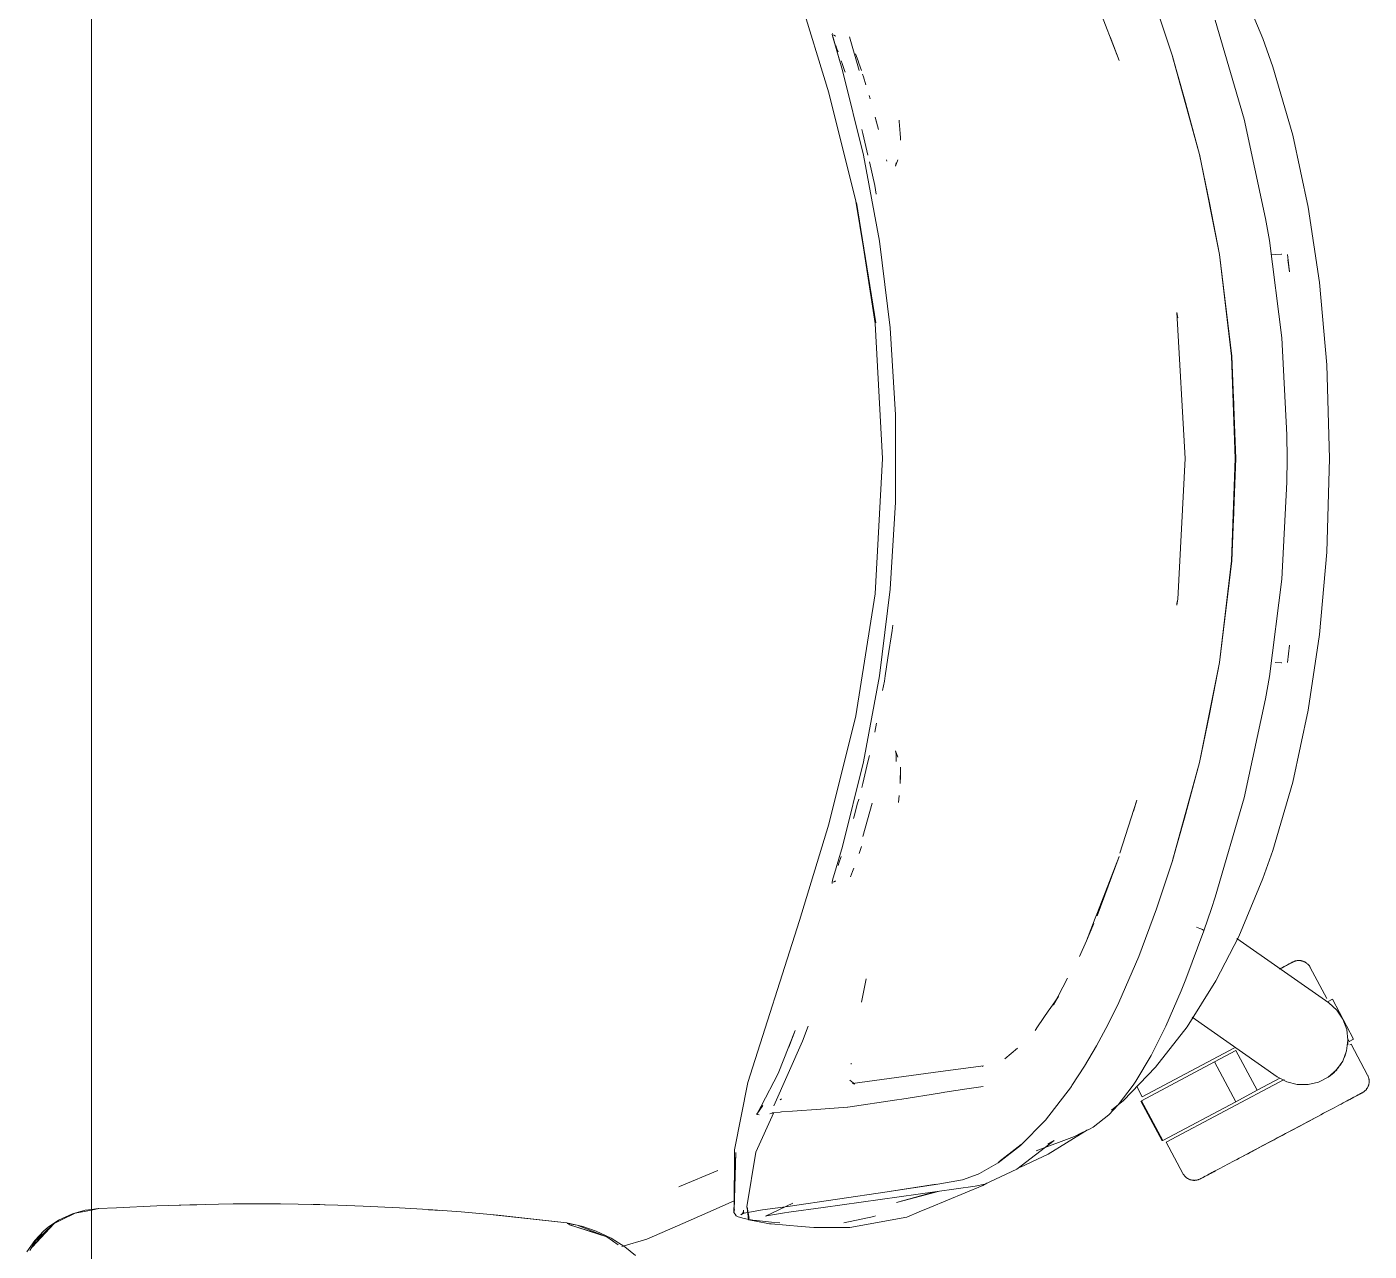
# Model space of a CAD drawing. Header units: millimetres. Extents: x 90978 to 295199, y -4084 to 97293.
# Drawn here: x 196726.9 to 197143.8, y 30872.1 to 31252.4 of the extents above; entities that cross this region are included whole.
import ezdxf

# ---------------------------------------------------------------- set-up
doc = ezdxf.new("R2010")
doc.units = ezdxf.units.MM
doc.header["$MEASUREMENT"] = 0
doc.layers.add('G-IMPT', color=8, linetype='CONTINUOUS', lineweight=9)
doc.layers.add('I-FURN', color=8, linetype='CONTINUOUS', lineweight=9)

msp = doc.modelspace()

# ---------------------------------------------------------------- linework, layer by layer
at = {"layer": 'G-IMPT'}
for p, q in [((197110.83, 31248.78), (197103.32, 31266.75)), ((196976.03, 31231.89), (196966.84, 31261.87)), ((197066.15, 31241.92), (197059.43, 31259.37)), ((197077.74, 31258.18), (197082.74, 31243.26)), ((197096.04, 31254.53), (197104.98, 31223.7)), ((196976.99, 31250.06), (196977.12, 31250.31)), ((196980.26, 31238.84), (196976.99, 31250.06)), ((196980.26, 31238.84), (196977.14, 31249.66)), ((196977.19, 31249.37), (196977.14, 31249.66)), ((196980.26, 31238.84), (196977.19, 31249.37)), ((196978.08, 31249.53), (196977.47, 31249.91)), ((196978.08, 31249.53), (196977.87, 31249.67)), ((196985.45, 31238.84), (196982.41, 31249.27)), ((197066.15, 31241.92), (197063.42, 31249.36)), ((197110.83, 31248.78), (197113.91, 31240.04)), ((196978.53, 31245.59), (196978.13, 31246.66)), ((196978.88, 31244.62), (196978.53, 31245.59)), ((196979.86, 31241.87), (196980.15, 31241.07)), ((196980.88, 31238.84), (196980.15, 31241.07)), ((196984.33, 31244.02), (196985.09, 31241.86)), ((196985.34, 31241.14), (196985.09, 31241.86)), ((196985.34, 31241.14), (196986.11, 31238.84)), ((197086.47, 31230.01), (197082.7, 31243.17)), ((197091.13, 31212.76), (197082.7, 31243.17)), ((197091.13, 31212.76), (197082.74, 31243.26)), ((197113.91, 31240.04), (197120.08, 31218.8)), ((196986.8, 31212.53), (196980.26, 31238.84)), ((196980.88, 31238.84), (196981.03, 31238.38)), ((196986.49, 31237.7), (196986.74, 31236.92)), ((196986.74, 31236.92), (196987.53, 31234.43)), ((196976.03, 31231.89), (196984.34, 31198.21)), ((196988.52, 31231.13), (196988.85, 31230.01)), ((197086.47, 31230.01), (197091.13, 31212.76)), ((196990.43, 31224.34), (196991.42, 31220.48)), ((196990.43, 31224.34), (196990.82, 31222.81)), ((196997.85, 31222.99), (196997.81, 31223.47)), ((197111.65, 31192.91), (197104.98, 31223.7)), ((196986.57, 31219.26), (196986.23, 31220.54)), ((196988.12, 31212.51), (196986.57, 31219.26)), ((196998.12, 31219.28), (196997.85, 31222.99)), ((196998.12, 31219.28), (196998.22, 31217.91)), ((196998.23, 31217.21), (196998.22, 31217.91)), ((197120.08, 31218.8), (197124.89, 31196.44)), ((196986.8, 31212.53), (196991.73, 31185.86)), ((196994.02, 31210.72), (196993.89, 31211.13)), ((196996.69, 31209.12), (196997.38, 31211.07)), ((197097.3, 31181.64), (197091.09, 31212.88)), ((197091.09, 31212.88), (197097.3, 31181.72)), ((197091.13, 31212.76), (197094.2, 31197.74)), ((196990.28, 31203.11), (196988.58, 31210.53)), ((196996.69, 31209.12), (196996.91, 31210.17)), ((196990.75, 31200.48), (196990.28, 31203.11)), ((196984.34, 31198.21), (196990.6, 31160.47)), ((196990.34, 31160.29), (196984.6, 31197.83)), ((196990.6, 31160.47), (196984.6, 31197.83)), ((197097.3, 31181.64), (197094.2, 31197.74)), ((197128.39, 31173.02), (197124.89, 31196.44)), ((197112.84, 31185.99), (197111.65, 31192.91)), ((196991.73, 31185.86), (196995.03, 31158.94)), ((197116.65, 31155.82), (197112.84, 31185.99)), ((197101.12, 31150.12), (197097.3, 31181.72)), ((197099.24, 31166.16), (197097.3, 31181.64)), ((197101.09, 31150.08), (197097.3, 31181.64)), ((197113.39, 31181.63), (197114.63, 31181.68)), ((197116.72, 31181.75), (197114.63, 31181.68)), ((197116.72, 31181.75), (197116.61, 31181.75)), ((197118.48, 31181.72), (197119.13, 31176.31)), ((197118.56, 31180.08), (197119.13, 31176.31)), ((197130.65, 31147.45), (197128.39, 31173.02)), ((197099.24, 31166.16), (197101.09, 31150.08)), ((197084.08, 31163.58), (197084.13, 31163.34)), ((197086.63, 31118.31), (197084.13, 31163.65)), ((197084.13, 31163.65), (197084.36, 31162.03)), ((197084.36, 31162.03), (197084.13, 31163.34)), ((196990.34, 31160.29), (196992.69, 31118.31)), ((196996.69, 31131.87), (196995.03, 31158.94)), ((197118.26, 31125.62), (197116.65, 31155.82)), ((197101.09, 31150.08), (197101.76, 31135.19)), ((197101.09, 31150.08), (197102.23, 31118.31)), ((197102.46, 31118.31), (197101.12, 31150.12)), ((197131.5, 31118.31), (197130.65, 31147.45)), ((196996.69, 31104.75), (196996.69, 31131.87)), ((197101.76, 31135.19), (197102.23, 31118.31)), ((197118.26, 31125.62), (197118.36, 31118.31)), ((196990.34, 31076.32), (196992.69, 31118.31)), ((197086.69, 31118.31), (197084.36, 31074.58)), ((197086.63, 31118.31), (197084.36, 31074.58)), ((197101.09, 31086.53), (197102.23, 31118.31)), ((197101.12, 31086.49), (197102.46, 31118.31)), ((197101.76, 31101.42), (197102.23, 31118.31)), ((197118.26, 31110.99), (197118.36, 31118.31)), ((197130.65, 31089.17), (197131.5, 31118.31)), ((197118.26, 31110.99), (197116.65, 31080.79)), ((196996.69, 31104.75), (196995.03, 31077.68)), ((197101.76, 31101.42), (197101.09, 31086.53)), ((197101.09, 31086.53), (197097.3, 31054.98)), ((197101.12, 31086.49), (197097.3, 31054.9)), ((197101.09, 31086.53), (197099.24, 31070.45)), ((197128.39, 31063.59), (197130.65, 31089.17)), ((196991.73, 31050.76), (196995.03, 31077.68)), ((197116.65, 31080.79), (197112.84, 31050.62)), ((196984.34, 31038.41), (196990.34, 31076.32)), ((197084.08, 31073.03), (197084.13, 31073.27)), ((197084.36, 31074.58), (197084.1, 31072.8)), ((197084.36, 31074.58), (197084.13, 31073.27)), ((197097.3, 31054.98), (197099.24, 31070.45)), ((196994.36, 31056.38), (196995.65, 31064.91)), ((196995.65, 31064.91), (196995.83, 31066.57)), ((197124.89, 31040.18), (197128.39, 31063.59)), ((197118.48, 31054.89), (197119.13, 31060.31)), ((196994.36, 31056.38), (196993.51, 31050.76)), ((197091.13, 31023.85), (197097.3, 31054.98)), ((197091.13, 31023.85), (197097.3, 31054.9)), ((197097.3, 31054.98), (197094.2, 31038.87)), ((197114.63, 31054.94), (197116.72, 31054.86)), ((197116.72, 31054.86), (197116.61, 31054.86)), ((196986.8, 31024.09), (196991.73, 31050.76)), ((196992.7, 31046.23), (196993.26, 31049.13)), ((196993.51, 31050.76), (196993.26, 31049.13)), ((197112.84, 31050.62), (197111.65, 31043.7)), ((197104.98, 31012.91), (197111.65, 31043.7)), ((197120.08, 31017.81), (197124.89, 31040.18)), ((196984.34, 31038.41), (196976.03, 31004.72)), ((196990.78, 31036.13), (196990.24, 31033.31)), ((197091.13, 31023.85), (197094.2, 31038.87)), ((196996.91, 31026.45), (196996.69, 31027.49)), ((196996.69, 31027.49), (196997.38, 31025.55)), ((196986.8, 31024.09), (196980.26, 30997.77)), ((196986.57, 31017.35), (196988.12, 31024.1)), ((196988.58, 31026.08), (196988.12, 31024.1)), ((196996.91, 31026.45), (196996.94, 31024.14)), ((196996.95, 31024.28), (196996.94, 31024.14)), ((197091.13, 31023.85), (197082.7, 30993.44)), ((197091.13, 31023.85), (197082.74, 30993.35)), ((197086.47, 31006.6), (197091.13, 31023.85)), ((196998.23, 31022.44), (196998.14, 31017.38)), ((196998.14, 31017.38), (196998.22, 31019.66)), ((196998.23, 31022.44), (196998.22, 31019.66)), ((196986.57, 31017.35), (196986.23, 31016.06)), ((197113.91, 30996.57), (197120.08, 31017.81)), ((196984.95, 31011.19), (196983.84, 31007.2)), ((196984.95, 31011.19), (196985.27, 31012.33)), ((196985.27, 31012.33), (196985.32, 31012.51)), ((196986.54, 31000.87), (196989.45, 31011.26)), ((196997.83, 31013.59), (196997.61, 31011.49)), ((197071.68, 31012.16), (197066.42, 30995.68)), ((197071.68, 31012.16), (197070.6, 31008.73)), ((197104.98, 31012.91), (197096.04, 30982.08)), ((196983.84, 31007.2), (196983.63, 31006.51)), ((197086.47, 31006.6), (197082.7, 30993.44)), ((196966.84, 30974.75), (196976.03, 31004.72)), ((196980.26, 30997.77), (196977.18, 30987.34)), ((196979.1, 30992.57), (196979.84, 30994.67)), ((196986.1, 30997.78), (196985.37, 30995.56)), ((197066.15, 30994.69), (197059.33, 30976.28)), ((197066.15, 30994.69), (197059.43, 30977.24)), ((197113.91, 30996.57), (197110.83, 30987.83)), ((196979.1, 30992.57), (196978.85, 30991.91)), ((196983.38, 30990.02), (196982.77, 30988.36)), ((196983.38, 30990.02), (196983.76, 30991.03)), ((197082.74, 30993.35), (197077.74, 30978.43)), ((196976.99, 30986.55), (196977.04, 30986.78)), ((196977.07, 30986.31), (196976.99, 30986.55)), ((196977.04, 30986.78), (196977.12, 30987.07)), ((196977.12, 30987.07), (196977.18, 30987.34)), ((196978.08, 30987.09), (196977.47, 30986.7)), ((196978.08, 30987.09), (196977.87, 30986.94)), ((197110.83, 30987.83), (197103.32, 30969.86)), ((197096.04, 30982.08), (197094.85, 30978.48)), ((197072.28, 30963.55), (197077.74, 30978.43)), ((197092.44, 30971.54), (197094.85, 30978.48)), ((196966.84, 30974.75), (196950.85, 30924.5)), ((197056.04, 30968.43), (197058.77, 30975.52)), ((197056.04, 30968.43), (197058.35, 30973.88)), ((197059.43, 30977.24), (197058.77, 30975.52)), ((197086.9, 30956.58), (197092.48, 30971.55)), ((197091.21, 30972.33), (197090.15, 30972.75)), ((197090.15, 30972.75), (197090.75, 30972.53)), ((197091.21, 30972.33), (197090.75, 30972.53)), ((197091.21, 30972.33), (197091.86, 30972.05)), ((197091.21, 30972.33), (197092.04, 30971.95)), ((197091.86, 30972.05), (197092.04, 30971.95)), ((197092.44, 30971.68), (197092.04, 30971.95)), ((197092.04, 30971.95), (197092.43, 30971.72)), ((197092.44, 30971.68), (197092.43, 30971.72)), ((197092.48, 30971.55), (197092.44, 30971.68)), ((197092.44, 30971.68), (197092.44, 30971.54)), ((197096.22, 30956.08), (197103.32, 30969.86)), ((197053.85, 30963.59), (197056.04, 30968.43)), ((197072.28, 30963.55), (197066.1, 30949.33)), ((196987.56, 30956.63), (196986.15, 30949.38)), ((197050.14, 30956.86), (197045.79, 30948.44)), ((197085.43, 30952.9), (197086.9, 30956.58)), ((197080.65, 30941.95), (197085.43, 30952.9)), ((197087.25, 30941.79), (197096.22, 30956.08)), ((197047.29, 30951.21), (197044.74, 30947.46)), ((197047.29, 30951.21), (197045.79, 30948.44)), ((197062.71, 30942.6), (197066.1, 30949.33)), ((197044.34, 30946.88), (197040.85, 30941.75)), ((197044.74, 30947.46), (197044.34, 30946.88)), ((196963.53, 30935.69), (196965.55, 30940.59)), ((196965.55, 30940.59), (196963.53, 30935.48)), ((196969.57, 30941.91), (196967.83, 30937.33)), ((197040.85, 30941.75), (197040.1, 30940.64)), ((197062.71, 30942.6), (197059.14, 30935.81)), ((197080.65, 30941.95), (197076.13, 30932.89)), ((197080.43, 30941.5), (197076.13, 30932.89)), ((197080.65, 30941.95), (197076.43, 30933.49)), ((197087.25, 30941.79), (197077.44, 30929.19)), ((197080.43, 30941.5), (197080.65, 30941.95)), ((196967.83, 30937.33), (196958.91, 30917.17)), ((196960.28, 30927.22), (196963.53, 30935.69)), ((196963.53, 30935.48), (196964.93, 30939.02)), ((197055.37, 30929.58), (197059.14, 30935.81)), ((197034.57, 30935.11), (197030.67, 30931.78)), ((197076.13, 30932.89), (197071.39, 30924.89)), ((197076.13, 30932.89), (197076.43, 30933.49)), ((196982.89, 30930.16), (196982.93, 30930.51)), ((197010.72, 30927.83), (196983.39, 30924.1)), ((197010.72, 30927.83), (197024.08, 30929.61)), ((197024.08, 30929.61), (197023.6, 30929.47)), ((197055.37, 30929.58), (197051.49, 30923.49)), ((197067.49, 30918.89), (197077.44, 30929.19)), ((196950.85, 30924.5), (196946.66, 30903.55)), ((196960.28, 30927.22), (196955, 30917.11)), ((196982.53, 30925.21), (196984.09, 30923.97)), ((196983.39, 30924.1), (196983.65, 30924.05)), ((196983.88, 30924.01), (196983.65, 30924.05)), ((197018.91, 30922.48), (197023.98, 30923.23)), ((197043.3, 30912.79), (197051.32, 30923.23)), ((197051.32, 30923.23), (197051.49, 30923.49)), ((197065.82, 30917.47), (197070.53, 30923.6)), ((197070.53, 30923.6), (197071.39, 30924.89)), ((196961.28, 30919.34), (196960.85, 30919.07)), ((196981.87, 30916.83), (196997.09, 30919.04)), ((196997.09, 30919.04), (196998.64, 30919.29)), ((196998.64, 30919.29), (197010.41, 30921.15)), ((197012.07, 30921.42), (197010.41, 30921.15)), ((197018.91, 30922.48), (197012.07, 30921.42)), ((196953.29, 30902.85), (196958.87, 30915.14)), ((196953.65, 30914.66), (196953.62, 30914.82)), ((196953.65, 30914.66), (196955.49, 30917.36)), ((196953.65, 30914.66), (196955, 30917.11)), ((196957.63, 30914.69), (196958.4, 30914.97)), ((196958.47, 30914.99), (196958.4, 30914.97)), ((196960.93, 30915.27), (196958.47, 30914.99)), ((196960.93, 30915.27), (196961.3, 30915.32)), ((196964.71, 30915.57), (196961.3, 30915.32)), ((196964.71, 30915.57), (196973.55, 30916.2)), ((196981.79, 30916.82), (196973.55, 30916.2)), ((196981.87, 30916.83), (196981.79, 30916.82)), ((197065.82, 30917.47), (197062.92, 30914.45)), ((197063.81, 30915.89), (197067.49, 30918.89)), ((196953.68, 30914.53), (196953.65, 30914.66)), ((196954.37, 30914.38), (196953.68, 30914.53)), ((197035.57, 30904.89), (197043.3, 30912.79)), ((197058.06, 30910.59), (197062.92, 30914.45)), ((197040.35, 30903.22), (197052.26, 30907.73)), ((197055.56, 30909.28), (197044.12, 30902.16)), ((197054.48, 30908.8), (197052.26, 30907.73)), ((197056.92, 30909.97), (197054.48, 30908.8)), ((197055.56, 30909.28), (197056.33, 30909.78)), ((197056.92, 30909.97), (197058.06, 30910.59)), ((196947.1, 30902.66), (196946.51, 30884.22)), ((196946.66, 30903.55), (196946.62, 30884.68)), ((196947.1, 30902.66), (196946.62, 30884.68)), ((196953.29, 30902.85), (196950.57, 30885.8)), ((197035.57, 30904.89), (197028.6, 30899.47)), ((197028.83, 30899.8), (197035.78, 30905.2)), ((197028.83, 30899.8), (197032.2, 30902.39)), ((197035.78, 30905.2), (197032.2, 30902.39)), ((197046, 30906.45), (197034.35, 30897.53)), ((197046, 30906.45), (197044.05, 30905.33)), ((197028.6, 30899.47), (197022.77, 30896.19)), ((197044.12, 30902.16), (197035.49, 30898.18)), ((196941.52, 30897.12), (196929.66, 30892.19)), ((197017.55, 30894.22), (197009.88, 30892.92)), ((197022.34, 30895.97), (197017.55, 30894.22)), ((197022.34, 30895.97), (197022.77, 30896.19)), ((197027.78, 30894.47), (197024.41, 30892.9)), ((197034.35, 30897.53), (197027.78, 30894.47)), ((196929.39, 30892.09), (196929.66, 30892.19)), ((196994.12, 30890.52), (196963.24, 30885.97)), ((196974.21, 30885.58), (197021.42, 30892.26)), ((196994.12, 30890.52), (197009.31, 30892.85)), ((196994.72, 30890.62), (197009.88, 30892.92)), ((196994.72, 30890.62), (197009.31, 30892.85)), ((196997, 30887.13), (197009.95, 30890.63)), ((196997, 30887.13), (197008.89, 30890.48)), ((197023.86, 30892.42), (197007.4, 30885.62)), ((197021.42, 30892.26), (197024.41, 30892.9)), ((197025.03, 30893.19), (197023.86, 30892.42)), ((196754.71, 30885.55), (196767.27, 30886.17)), ((196770.81, 30886.29), (196767.27, 30886.17)), ((196786.48, 30886.67), (196770.81, 30886.29)), ((196774.21, 30886.35), (196777.54, 30886.5)), ((196779.75, 30886.5), (196777.54, 30886.5)), ((196786.48, 30886.67), (196790.99, 30886.72)), ((196790.99, 30886.72), (196805.71, 30886.72)), ((196811.18, 30886.64), (196805.71, 30886.72)), ((196811.18, 30886.64), (196823.48, 30886.35)), ((196817.95, 30886.51), (196815.88, 30886.51)), ((196819.61, 30886.43), (196817.95, 30886.51)), ((196831.36, 30886.05), (196823.48, 30886.35)), ((196831.36, 30886.05), (196842.67, 30885.52)), ((196938.45, 30884.09), (196946.62, 30887.65)), ((196951.26, 30882.22), (196950.57, 30885.8)), ((196951.26, 30882.22), (196950.64, 30885.77)), ((196950.64, 30885.77), (196951.02, 30881.81)), ((196963.24, 30885.97), (196955.39, 30884.86)), ((196964.79, 30886.95), (196956.36, 30882.95)), ((197007.4, 30885.62), (197004.04, 30884.23)), ((196736.75, 30881.72), (196733.53, 30879.51)), ((196737.66, 30881.8), (196735.42, 30880.69)), ((196736.75, 30881.72), (196741.08, 30883.7)), ((196737.66, 30881.8), (196741.92, 30883.9)), ((196745.03, 30884.77), (196741.08, 30883.7)), ((196741.92, 30883.9), (196746.96, 30884.84)), ((196746.96, 30885.01), (196745.03, 30884.77)), ((196746.96, 30884.84), (196749.27, 30885.27)), ((196749.04, 30885.27), (196746.96, 30885.01)), ((196754.71, 30885.55), (196749.04, 30885.27)), ((196851.54, 30884.96), (196842.67, 30885.52)), ((196851.54, 30884.96), (196861.83, 30884.23)), ((196853.58, 30884.82), (196851.68, 30884.91)), ((196853.58, 30884.82), (196855, 30884.69)), ((196873.22, 30883.24), (196861.83, 30884.23)), ((196894.66, 30880.89), (196871.71, 30883.34)), ((196871.71, 30883.34), (196891.84, 30881.22)), ((196894.66, 30880.89), (196873.22, 30883.24)), ((196930.62, 30880.67), (196938.45, 30884.09)), ((196946.49, 30884.1), (196946.68, 30884.97)), ((196946.49, 30884.1), (196946.88, 30883.53)), ((196946.51, 30884.22), (196946.62, 30884.68)), ((196946.62, 30884.68), (196946.65, 30884.85)), ((196946.68, 30884.97), (196946.65, 30884.85)), ((196947.26, 30883.03), (196946.88, 30883.53)), ((196947.26, 30883.03), (196947.79, 30882.71)), ((196949.66, 30882.16), (196947.79, 30882.71)), ((196949.74, 30883.92), (196948.64, 30883.36)), ((196949.15, 30883.75), (196948.64, 30883.36)), ((196949.12, 30883.75), (196955.39, 30884.86)), ((196949.74, 30883.92), (196949.12, 30883.75)), ((196949.47, 30884.3), (196949.15, 30883.75)), ((196949.47, 30884.3), (196949.54, 30884.79)), ((196952.93, 30881.63), (196949.66, 30882.16)), ((196953.35, 30881.37), (196951.02, 30881.81)), ((196952.93, 30881.63), (196953.55, 30881.55)), ((196958.23, 30881.03), (196953.55, 30881.55)), ((196956.36, 30882.95), (196957.22, 30883.09)), ((196957.22, 30883.09), (196962.24, 30883.93)), ((196962.24, 30883.93), (196963.54, 30884.14)), ((196974.21, 30885.58), (196963.54, 30884.14)), ((196980.62, 30880.81), (196989.93, 30882.85)), ((196982.48, 30879.4), (197000.18, 30882.63)), ((196989.93, 30882.85), (196990.5, 30883)), ((197000.18, 30882.63), (197004.04, 30884.23)), ((196728.52, 30873.3), (196735.42, 30880.69)), ((196732.21, 30878.38), (196729.35, 30875.33)), ((196729.72, 30875.39), (196735.42, 30880.69)), ((196729.94, 30874.93), (196733.01, 30878.46)), ((196732.21, 30878.38), (196733.53, 30879.51)), ((196735.42, 30880.69), (196733.01, 30878.46)), ((196894.66, 30880.89), (196891.84, 30881.22)), ((196894.66, 30880.89), (196899.62, 30879.73)), ((196894.74, 30880.67), (196897.79, 30880.09)), ((196907.01, 30876.49), (196895.16, 30880.3)), ((196904.31, 30877.39), (196895.16, 30880.3)), ((196897.79, 30880.09), (196907.01, 30876.49)), ((196903.75, 30878.28), (196899.62, 30879.73)), ((196908.34, 30876.09), (196903.75, 30878.28)), ((196907.01, 30876.49), (196904.31, 30877.39)), ((196919.5, 30875.81), (196930.62, 30880.67)), ((196953.35, 30881.37), (196957.6, 30880.56)), ((196958.07, 30880.52), (196957.6, 30880.56)), ((196967.39, 30879.71), (196958.07, 30880.52)), ((196958.23, 30881.03), (196960.83, 30880.82)), ((196967.39, 30879.71), (196971.35, 30879.37)), ((196971.35, 30879.37), (196975.52, 30879.37)), ((196982.48, 30879.4), (196975.52, 30879.37)), ((196729.35, 30875.33), (196726.9, 30871.88)), ((196727.83, 30872.24), (196729.72, 30875.39)), ((196728.52, 30873.3), (196729.8, 30874.77)), ((196907.01, 30876.49), (196910.59, 30874.07)), ((196908.34, 30876.09), (196912.66, 30873.37)), ((196919.5, 30875.81), (196911.67, 30873.55)), ((196915.97, 30870.74), (196912.66, 30873.37))]:
    msp.add_line(p, q, dxfattribs=at)
at = {"layer": 'I-FURN'}
for p, q in [((196746.96, 30562.73), (196746.96, 32162.73)), ((196746.96, 32162.73), (196746.96, 30562.73)), ((197102.69, 30969.19), (197131.28, 30949.17)), ((197117.46, 30960.48), (197117.89, 30960.71)), ((197118.1, 30960.83), (197117.69, 30960.61)), ((197117.89, 30960.71), (197118.28, 30960.92)), ((197118.48, 30961.02), (197118.1, 30960.83)), ((197118.28, 30960.92), (197118.64, 30961.11)), ((197118.81, 30961.2), (197118.48, 30961.02)), ((197118.64, 30961.11), (197118.95, 30961.28)), ((197119.11, 30961.36), (197118.81, 30961.2)), ((197118.95, 30961.28), (197119.23, 30961.43)), ((197119.37, 30961.5), (197119.11, 30961.36)), ((197119.23, 30961.43), (197119.47, 30961.55)), ((197119.59, 30961.61), (197119.37, 30961.5)), ((197119.47, 30961.55), (197119.68, 30961.66)), ((197119.77, 30961.71), (197119.59, 30961.61)), ((197119.68, 30961.66), (197119.84, 30961.75)), ((197119.91, 30961.78), (197119.77, 30961.71)), ((197119.84, 30961.75), (197119.96, 30961.81)), ((197120.01, 30961.84), (197119.91, 30961.78)), ((197119.96, 30961.81), (197120.04, 30961.85)), ((197120.07, 30961.87), (197120.01, 30961.84)), ((197120.04, 30961.85), (197120.08, 30961.88)), ((197120.09, 30961.88), (197120.07, 30961.87)), ((197120.08, 30961.88), (197120.09, 30961.88)), ((197120.09, 30961.88), (197120.23, 30961.95)), ((197120.23, 30961.95), (197120.38, 30962.02)), ((197120.38, 30962.02), (197120.53, 30962.08)), ((197120.53, 30962.08), (197120.68, 30962.14)), ((197120.68, 30962.14), (197120.83, 30962.19)), ((197120.83, 30962.19), (197120.99, 30962.23)), ((197120.99, 30962.23), (197121.15, 30962.26)), ((197121.15, 30962.26), (197121.3, 30962.29)), ((197121.3, 30962.29), (197121.46, 30962.32)), ((197121.46, 30962.32), (197121.62, 30962.34)), ((197121.62, 30962.34), (197121.79, 30962.35)), ((197121.79, 30962.35), (197121.95, 30962.35)), ((197121.95, 30962.35), (197122.11, 30962.35)), ((197122.11, 30962.35), (197122.27, 30962.34)), ((197122.27, 30962.34), (197122.43, 30962.33)), ((197122.43, 30962.33), (197122.59, 30962.31)), ((197122.59, 30962.31), (197122.75, 30962.28)), ((197122.75, 30962.28), (197122.91, 30962.24)), ((197122.91, 30962.24), (197123.06, 30962.2)), ((197123.06, 30962.2), (197123.22, 30962.16)), ((197123.22, 30962.16), (197123.37, 30962.11)), ((197123.37, 30962.11), (197123.52, 30962.05)), ((197123.52, 30962.05), (197123.67, 30961.98)), ((197123.67, 30961.98), (197123.81, 30961.91)), ((197123.81, 30961.91), (197123.95, 30961.84)), ((197123.95, 30961.84), (197124.09, 30961.75)), ((197124.09, 30961.75), (197124.23, 30961.67)), ((197124.23, 30961.67), (197124.36, 30961.58)), ((197124.36, 30961.58), (197124.49, 30961.48)), ((197124.49, 30961.48), (197124.61, 30961.37)), ((197124.61, 30961.37), (197124.73, 30961.27)), ((197124.73, 30961.27), (197124.85, 30961.15)), ((197124.85, 30961.15), (197124.96, 30961.04)), ((197124.96, 30961.04), (197125.07, 30960.92)), ((197125.07, 30960.92), (197125.17, 30960.79)), ((197125.17, 30960.79), (197125.26, 30960.66)), ((197125.26, 30960.66), (197125.35, 30960.53)), ((197115.96, 30959.68), (197116.49, 30959.97)), ((197116.77, 30960.11), (197116.25, 30959.84)), ((197116.49, 30959.97), (197116.99, 30960.23)), ((197117.25, 30960.37), (197116.77, 30960.11)), ((197116.99, 30960.23), (197117.46, 30960.48)), ((197117.69, 30960.61), (197117.25, 30960.37)), ((197125.35, 30960.53), (197125.44, 30960.39)), ((197125.44, 30960.39), (197125.52, 30960.25)), ((197125.52, 30960.25), (197125.54, 30960.21)), ((197130.69, 30950.53), (197125.54, 30960.21)), ((197131.05, 30949.58), (197132.44, 30950.33)), ((197131.13, 30949.63), (197131.05, 30949.58)), ((197131.28, 30949.17), (197133.79, 30946.91)), ((197139.01, 30937.96), (197132.44, 30950.33)), ((197115.23, 30926.24), (197088.8, 30944.75)), ((197133.79, 30946.91), (197135.69, 30944.12)), ((197135.69, 30944.12), (197136.86, 30940.96)), ((197136.86, 30940.96), (197137.25, 30937.61)), ((197137.25, 30937.61), (197136.82, 30934.26)), ((197137.22, 30937.98), (197137.62, 30937.22)), ((197139.01, 30937.96), (197137.62, 30937.22)), ((197137.62, 30937.22), (197137.7, 30937.27)), ((197137.83, 30936.2), (197138.2, 30936.4)), ((197143.35, 30926.72), (197138.2, 30936.4)), ((197073.3, 30920.01), (197101.99, 30935.27)), ((197095.82, 30930.86), (197102.46, 30934.39)), ((197109.04, 30922.03), (197102.46, 30934.39)), ((197136.82, 30934.26), (197135.6, 30931.12)), ((197073.11, 30918.78), (197095.82, 30930.86)), ((197102.4, 30918.5), (197095.82, 30930.86)), ((197133.67, 30928.35), (197131.13, 30926.13)), ((197131.41, 30926.34), (197132.83, 30927.49)), ((197132.83, 30927.49), (197135.12, 30930.28)), ((197135.6, 30931.12), (197133.67, 30928.35)), ((197071.62, 30923.17), (197073.3, 30920.01)), ((197080.81, 30905.89), (197117.42, 30925.35)), ((197116.09, 30925.78), (197109.04, 30922.03)), ((197118.21, 30924.65), (197115.23, 30926.24)), ((197121.48, 30923.82), (197118.21, 30924.65)), ((197124.85, 30923.8), (197121.48, 30923.82)), ((197128.13, 30924.59), (197124.85, 30923.8)), ((197131.13, 30926.13), (197128.13, 30924.59)), ((197143.35, 30926.72), (197143.42, 30926.57)), ((197143.42, 30926.57), (197143.49, 30926.42)), ((197143.52, 30923.29), (197143.45, 30923.14)), ((197143.49, 30926.42), (197143.55, 30926.28)), ((197143.58, 30923.44), (197143.52, 30923.29)), ((197143.55, 30926.28), (197143.61, 30926.12)), ((197143.63, 30923.59), (197143.58, 30923.44)), ((197143.61, 30926.12), (197143.66, 30925.97)), ((197143.68, 30923.74), (197143.63, 30923.59)), ((197143.66, 30925.97), (197143.7, 30925.82)), ((197143.72, 30923.9), (197143.68, 30923.74)), ((197143.7, 30925.82), (197143.74, 30925.66)), ((197143.75, 30924.06), (197143.72, 30923.9)), ((197143.74, 30925.66), (197143.77, 30925.5)), ((197143.78, 30924.22), (197143.75, 30924.06)), ((197143.77, 30925.5), (197143.79, 30925.34)), ((197143.8, 30924.38), (197143.78, 30924.22)), ((197143.79, 30925.34), (197143.81, 30925.18)), ((197143.81, 30924.54), (197143.8, 30924.38)), ((197143.81, 30925.18), (197143.82, 30925.02)), ((197143.82, 30924.7), (197143.81, 30924.54)), ((197143.82, 30925.02), (197143.82, 30924.86)), ((197143.82, 30924.86), (197143.82, 30924.7)), ((197109.04, 30922.03), (197102.4, 30918.5)), ((197136.98, 30918.76), (197137.55, 30919.07)), ((197137.85, 30919.22), (197137.29, 30918.93)), ((197137.55, 30919.07), (197138.09, 30919.35)), ((197138.36, 30919.5), (197137.85, 30919.22)), ((197138.09, 30919.35), (197138.59, 30919.62)), ((197138.84, 30919.75), (197138.36, 30919.5)), ((197138.59, 30919.62), (197139.05, 30919.87)), ((197139.29, 30919.99), (197138.84, 30919.75)), ((197139.05, 30919.87), (197139.48, 30920.09)), ((197139.7, 30920.21), (197139.29, 30919.99)), ((197139.48, 30920.09), (197139.88, 30920.3)), ((197140.07, 30920.41), (197139.7, 30920.21)), ((197139.88, 30920.3), (197140.23, 30920.49)), ((197140.41, 30920.59), (197140.07, 30920.41)), ((197140.23, 30920.49), (197140.55, 30920.66)), ((197140.71, 30920.74), (197140.41, 30920.59)), ((197140.55, 30920.66), (197140.83, 30920.81)), ((197140.96, 30920.88), (197140.71, 30920.74)), ((197140.83, 30920.81), (197141.07, 30920.94)), ((197141.18, 30921), (197140.96, 30920.88)), ((197141.07, 30920.94), (197141.27, 30921.04)), ((197141.36, 30921.09), (197141.18, 30921)), ((197141.27, 30921.04), (197141.43, 30921.13)), ((197141.5, 30921.17), (197141.36, 30921.09)), ((197141.43, 30921.13), (197141.56, 30921.2)), ((197141.6, 30921.22), (197141.5, 30921.17)), ((197141.56, 30921.2), (197141.64, 30921.24)), ((197141.66, 30921.25), (197141.6, 30921.22)), ((197141.64, 30921.24), (197141.68, 30921.26)), ((197141.68, 30921.26), (197141.66, 30921.25)), ((197141.72, 30921.29), (197141.68, 30921.26)), ((197141.68, 30921.26), (197141.68, 30921.26)), ((197141.86, 30921.37), (197141.72, 30921.29)), ((197142, 30921.45), (197141.86, 30921.37)), ((197142.13, 30921.54), (197142, 30921.45)), ((197142.26, 30921.64), (197142.13, 30921.54)), ((197142.39, 30921.74), (197142.26, 30921.64)), ((197142.51, 30921.85), (197142.39, 30921.74)), ((197142.63, 30921.96), (197142.51, 30921.85)), ((197142.74, 30922.07), (197142.63, 30921.96)), ((197142.85, 30922.19), (197142.74, 30922.07)), ((197142.95, 30922.32), (197142.85, 30922.19)), ((197143.05, 30922.44), (197142.95, 30922.32)), ((197143.14, 30922.58), (197143.05, 30922.44)), ((197143.23, 30922.71), (197143.14, 30922.58)), ((197143.31, 30922.85), (197143.23, 30922.71)), ((197143.38, 30922.99), (197143.31, 30922.85)), ((197143.45, 30923.14), (197143.38, 30922.99)), ((197072.94, 30918.69), (197079.52, 30906.33)), ((197079.69, 30906.42), (197073.11, 30918.78)), ((197102.4, 30918.5), (197079.69, 30906.42)), ((197128.8, 30914.41), (197129.67, 30914.88)), ((197129.67, 30914.88), (197130.52, 30915.33)), ((197130.52, 30915.33), (197131.34, 30915.76)), ((197131.34, 30915.76), (197132.14, 30916.19)), ((197132.14, 30916.19), (197132.92, 30916.6)), ((197132.92, 30916.6), (197133.67, 30917)), ((197133.67, 30917), (197134.39, 30917.39)), ((197134.39, 30917.39), (197135.08, 30917.75)), ((197135.08, 30917.75), (197135.75, 30918.11)), ((197135.75, 30918.11), (197136.38, 30918.44)), ((197136.38, 30918.44), (197136.98, 30918.76)), ((197137.29, 30918.93), (197136.71, 30918.62)), ((197121.81, 30910.7), (197120.82, 30910.17)), ((197121.28, 30910.41), (197122.26, 30910.94)), ((197122.79, 30911.22), (197121.81, 30910.7)), ((197122.26, 30910.94), (197123.23, 30911.45)), ((197123.75, 30911.73), (197122.79, 30911.22)), ((197123.23, 30911.45), (197124.2, 30911.97)), ((197124.71, 30912.24), (197123.75, 30911.73)), ((197124.2, 30911.97), (197125.15, 30912.47)), ((197125.66, 30912.74), (197124.71, 30912.24)), ((197125.15, 30912.47), (197126.09, 30912.97)), ((197126.59, 30913.24), (197125.66, 30912.74)), ((197126.09, 30912.97), (197127.01, 30913.46)), ((197127.5, 30913.72), (197126.59, 30913.24)), ((197127.01, 30913.46), (197127.91, 30913.94)), ((197127.91, 30913.94), (197128.8, 30914.41)), ((197113.27, 30906.16), (197114.27, 30906.69)), ((197114.81, 30906.97), (197113.81, 30906.44)), ((197114.27, 30906.69), (197115.27, 30907.22)), ((197115.81, 30907.51), (197114.81, 30906.97)), ((197115.27, 30907.22), (197116.28, 30907.75)), ((197116.82, 30908.04), (197115.81, 30907.51)), ((197116.28, 30907.75), (197117.28, 30908.29)), ((197117.82, 30908.58), (197116.82, 30908.04)), ((197117.28, 30908.29), (197118.29, 30908.82)), ((197118.83, 30909.11), (197117.82, 30908.58)), ((197118.29, 30908.82), (197119.29, 30909.36)), ((197119.83, 30909.64), (197118.83, 30909.11)), ((197119.29, 30909.36), (197120.28, 30909.89)), ((197120.82, 30910.17), (197119.83, 30909.64)), ((197120.28, 30909.89), (197121.28, 30910.41)), ((197080.81, 30905.89), (197085.96, 30896.2)), ((197106.09, 30902.34), (197105.18, 30901.86)), ((197105.6, 30902.08), (197106.51, 30902.56)), ((197107.01, 30902.83), (197106.09, 30902.34)), ((197106.51, 30902.56), (197107.44, 30903.06)), ((197107.95, 30903.33), (197107.01, 30902.83)), ((197107.44, 30903.06), (197108.38, 30903.56)), ((197108.9, 30903.83), (197107.95, 30903.33)), ((197108.38, 30903.56), (197109.34, 30904.07)), ((197109.86, 30904.34), (197108.9, 30903.83)), ((197109.34, 30904.07), (197110.31, 30904.58)), ((197110.84, 30904.86), (197109.86, 30904.34)), ((197110.31, 30904.58), (197111.29, 30905.1)), ((197111.82, 30905.39), (197110.84, 30904.86)), ((197111.29, 30905.1), (197112.28, 30905.63)), ((197112.81, 30905.91), (197111.82, 30905.39)), ((197112.28, 30905.63), (197113.27, 30906.16)), ((197113.81, 30906.44), (197112.81, 30905.91)), ((197097.65, 30897.85), (197098.33, 30898.21)), ((197098.33, 30898.21), (197099.03, 30898.59)), ((197099.03, 30898.59), (197099.77, 30898.98)), ((197099.77, 30898.98), (197100.53, 30899.38)), ((197100.53, 30899.38), (197101.32, 30899.8)), ((197101.32, 30899.8), (197102.13, 30900.23)), ((197102.13, 30900.23), (197102.97, 30900.68)), ((197103.43, 30900.92), (197102.58, 30900.47)), ((197102.97, 30900.68), (197103.82, 30901.13)), ((197104.29, 30901.38), (197103.43, 30900.92)), ((197103.82, 30901.13), (197104.7, 30901.6)), ((197105.18, 30901.86), (197104.29, 30901.38)), ((197104.7, 30901.6), (197105.6, 30902.08)), ((197085.98, 30896.16), (197085.96, 30896.2)), ((197086.06, 30896.02), (197085.98, 30896.16)), ((197086.15, 30895.88), (197086.06, 30896.02)), ((197086.24, 30895.75), (197086.15, 30895.88)), ((197086.33, 30895.62), (197086.24, 30895.75)), ((197086.43, 30895.5), (197086.33, 30895.62)), ((197086.54, 30895.38), (197086.43, 30895.5)), ((197086.65, 30895.26), (197086.54, 30895.38)), ((197086.77, 30895.15), (197086.65, 30895.26)), ((197086.89, 30895.04), (197086.77, 30895.15)), ((197087.01, 30894.94), (197086.89, 30895.04)), ((197087.14, 30894.84), (197087.01, 30894.94)), ((197087.27, 30894.75), (197087.14, 30894.84)), ((197087.41, 30894.66), (197087.27, 30894.75)), ((197087.55, 30894.58), (197087.41, 30894.66)), ((197087.69, 30894.5), (197087.55, 30894.58)), ((197087.83, 30894.43), (197087.69, 30894.5)), ((197087.98, 30894.37), (197087.83, 30894.43)), ((197088.13, 30894.31), (197087.98, 30894.37)), ((197088.28, 30894.26), (197088.13, 30894.31)), ((197088.44, 30894.21), (197088.28, 30894.26)), ((197088.59, 30894.17), (197088.44, 30894.21)), ((197088.75, 30894.13), (197088.59, 30894.17)), ((197088.91, 30894.11), (197088.75, 30894.13)), ((197089.07, 30894.09), (197088.91, 30894.11)), ((197089.23, 30894.07), (197089.07, 30894.09)), ((197089.39, 30894.06), (197089.23, 30894.07)), ((197089.55, 30894.06), (197089.39, 30894.06)), ((197089.71, 30894.07), (197089.55, 30894.06)), ((197089.88, 30894.08), (197089.71, 30894.07)), ((197090.04, 30894.09), (197089.88, 30894.08)), ((197090.19, 30894.12), (197090.04, 30894.09)), ((197090.35, 30894.15), (197090.19, 30894.12)), ((197090.51, 30894.19), (197090.35, 30894.15)), ((197090.67, 30894.23), (197090.51, 30894.19)), ((197090.82, 30894.28), (197090.67, 30894.23)), ((197090.97, 30894.33), (197090.82, 30894.28)), ((197091.12, 30894.39), (197090.97, 30894.33)), ((197091.27, 30894.46), (197091.12, 30894.39)), ((197091.41, 30894.53), (197091.27, 30894.46)), ((197091.42, 30894.54), (197091.41, 30894.53)), ((197091.41, 30894.53), (197091.43, 30894.54)), ((197091.46, 30894.56), (197091.42, 30894.54)), ((197091.43, 30894.54), (197091.49, 30894.58)), ((197091.54, 30894.6), (197091.46, 30894.56)), ((197091.49, 30894.58), (197091.59, 30894.63)), ((197091.66, 30894.67), (197091.54, 30894.6)), ((197091.59, 30894.63), (197091.73, 30894.7)), ((197091.82, 30894.75), (197091.66, 30894.67)), ((197091.73, 30894.7), (197091.91, 30894.8)), ((197092.02, 30894.86), (197091.82, 30894.75)), ((197091.91, 30894.8), (197092.13, 30894.92)), ((197092.27, 30894.99), (197092.02, 30894.86)), ((197092.13, 30894.92), (197092.39, 30895.05)), ((197092.54, 30895.14), (197092.27, 30894.99)), ((197092.39, 30895.05), (197092.69, 30895.21)), ((197092.86, 30895.31), (197092.54, 30895.14)), ((197092.69, 30895.21), (197093.02, 30895.39)), ((197093.22, 30895.49), (197092.86, 30895.31)), ((197093.02, 30895.39), (197093.39, 30895.59)), ((197093.61, 30895.7), (197093.22, 30895.49)), ((197093.39, 30895.59), (197093.8, 30895.81)), ((197094.04, 30895.93), (197093.61, 30895.7)), ((197093.8, 30895.81), (197094.25, 30896.04)), ((197094.51, 30896.18), (197094.04, 30895.93)), ((197094.25, 30896.04), (197094.73, 30896.3)), ((197095.01, 30896.45), (197094.51, 30896.18)), ((197094.73, 30896.3), (197095.25, 30896.57)), ((197095.54, 30896.73), (197095.01, 30896.45)), ((197095.25, 30896.57), (197095.8, 30896.87)), ((197096.11, 30897.03), (197095.54, 30896.73)), ((197095.8, 30896.87), (197096.39, 30897.18)), ((197096.39, 30897.18), (197097, 30897.51)), ((197097, 30897.51), (197097.65, 30897.85))]:
    msp.add_line(p, q, dxfattribs=at)
for points in [[(197137.22, 30937.98), (197137.22, 30937.75), (197137.23, 30937.21), (197137.19, 30936.54), (197137.15, 30936.17)], [(197134.28, 30929.07), (197133.95, 30928.65), (197133.61, 30928.22), (197133.18, 30927.83)]]:
    msp.add_open_spline(points, degree=3, dxfattribs=at)
msp.add_open_spline([(197136.62, 30933.56), (197136.48, 30933.09), (197136.26, 30932.47), (197135.96, 30931.83), (197135.88, 30931.68)], degree=3, knots=[-0.6, -0.6, -0.6, -0.6, -0.5, -0.4680239, -0.4680239, -0.4680239, -0.4680239], dxfattribs=at)

doc.saveas('drawing.dxf')
